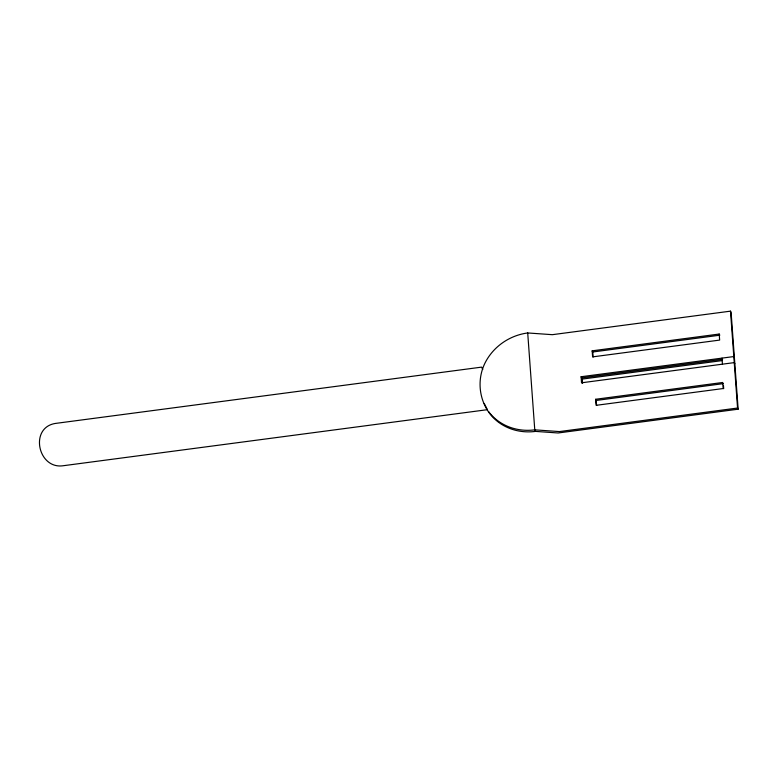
<?xml version="1.0" encoding="UTF-8"?>
<svg xmlns="http://www.w3.org/2000/svg" width="777" height="777" viewBox="0 0 777 777"><rect width="100%" height="100%" fill="white"/><g stroke="black" fill="none" stroke-linecap="round" stroke-linejoin="round"><path stroke-width="1.17" d="M730.497 311.15L552.34 334.683L527.709 332.954A52.36 47.98 -27 0 0 484.994 363.053C477.088 379.098 478.807 398.591 489.316 413.053A52.36 47.98 -27 0 0 535.567 431.4L558.129 432.983L738.15 409.197L731.099 312.315L730.497 311.15L737.558 408.032L738.15 409.197M592.171 350.825L719.201 334.042L719.793 335.208L592.764 351.991L592.171 350.825L592.618 356.876L719.638 340.093L719.201 334.042M734.848 363.782L734.246 362.616L581.536 382.799L581.099 376.738L733.809 356.565L734.401 357.731M722.6 359.285L581.691 377.904L582.06 382.954M581.099 376.738L582.284 379.079L721.998 360.615M595.697 399.261L722.727 382.478L723.173 388.539L596.144 405.322L595.697 399.261L596.658 405.477M596.299 400.437L723.329 383.644M737.558 408.032L559.391 431.575L534.77 429.846A52.36 47.98 -27 0 1 488.519 411.499M535.567 431.4L534.77 429.846L527.709 332.954M482.77 369.463L481.585 367.132L56.789 423.251C29.011 426.117 37.364 468.939 62.607 465.812L487.402 409.683L484.226 403.457M722.008 358.119L722.445 364.18M723.474 385.664L723.688 388.694M592.764 351.991L593.133 357.031M582.284 379.079L582.575 383.11"/></g></svg>
